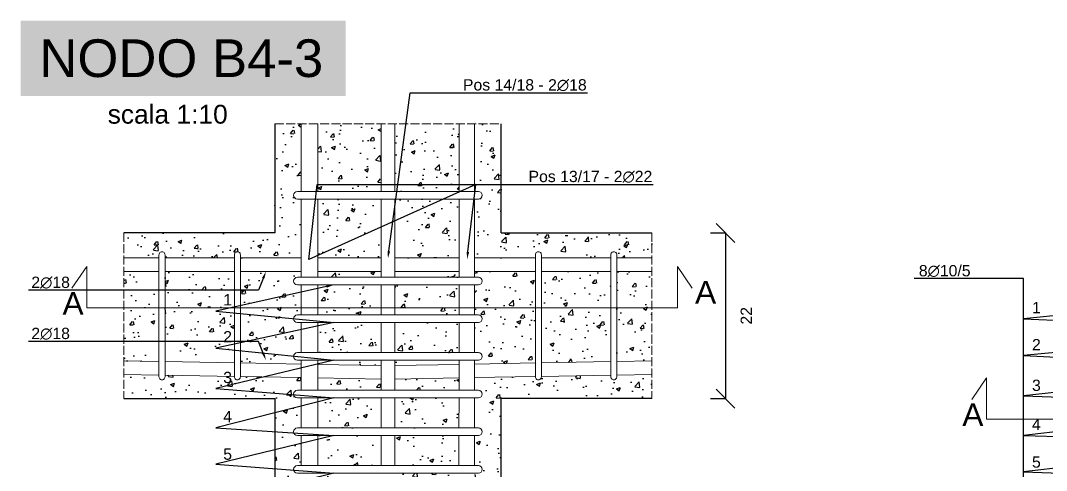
# Model space of a CAD drawing. Header units: millimetres. Extents: x -455371 to 117772, y -78417 to 116564.
# Drawn here: x -238104 to -236743, y 113549 to 114147 of the extents above; entities that cross this region are included whole.
import ezdxf
from ezdxf import colors
from ezdxf.entities.mleader import LeaderData, LeaderLine
from ezdxf.math import Vec2, Vec3

# ---------------------------------------------------------------- set-up
doc = ezdxf.new("R2010")
doc.units = ezdxf.units.MM
doc.linetypes.add('ACAD_ISO02W100', pattern=[15, 12, -3])
doc.layers.get('0').update_dxf_attribs({"color": 255})
for name, color, linetype, lineweight in [('armature', 5, 'Continuous', 18), ('Cls', 7, 'Continuous', 25), ('quote', 5, 'Continuous', 15), ('Scritte', 7, 'Continuous', 15), ('staffe', 10, 'Continuous', 15), ('tratteggio 1 a 50', 230, 'ACAD_ISO02W100', 15)]:
    doc.layers.add(name, color=color, linetype=linetype, lineweight=lineweight)
doc.layers.add('RETINI', color=253, linetype='Continuous')
doc.styles.get("Standard").update_dxf_attribs({"font": 'arial.ttf'})
doc.dimstyles.new('scala 1 a 10', dxfattribs={"dimtxt": 15, "dimasz": 25, "dimexe": 0.183, "dimexo": 0.1, "dimgap": 20, "dimtad": 2, "dimdec": 0, "dimlfac": 0.1, "dimzin": 0, "dimdsep": 46, "dimtxsty": 'Standard', "dimblk": 'OBLIQUE', "dimcen": -25, "dimadec": 0, "dimazin": 0, "dimtfac": 1, "dimtdec": 0, "dimtofl": 0, "dimtmove": 0, "dimatfit": 3, "dimfxl": 20, "dimfxlon": 1, "dimtolj": 1, "dimtzin": 0, "dimarcsym": 0})

# ---------------------------------------------------------------- blocks, each defined once
blk = doc.blocks.new('*U3218')
at = {"layer": 'staffe'}
blk.add_lwpolyline([(-120, 5), (120, 5, -1), (120, -5), (-120, -5, -1)], format="xyb", close=True, dxfattribs=at)
blk = doc.blocks.new('*U3219')
at = {"layer": 'armature', "color": 0, "linetype": 'ByBlock', "lineweight": -2, "transparency": 16777216}
for p in [(0, 350), (0, 300), (0, 250), (0, 200), (0, 150), (0, 100), (0, 50), (0, 0)]:
    blk.add_blockref('*U3218', p, dxfattribs=at)
blk = doc.blocks.new('*U3183')
at = {"layer": 'staffe'}
blk.add_lwpolyline([(-4, 0), (-4, 81, -1.00038), (4, 81), (4, 0), (4, -81, -1.00038), (-4, -81)], format="xyb", close=True, dxfattribs=at)
blk = doc.blocks.new('*U3184')
at = {"layer": 'Cls', "color": 0, "linetype": 'ByBlock', "lineweight": -2, "transparency": 16777216}
for p in [(-100, 0), (0, 0)]:
    blk.add_blockref('*U3183', p, dxfattribs=at)
blk = doc.blocks.new('*U3191')
at = {"layer": 'staffe'}
blk.add_lwpolyline([(-4, 0), (-4, 81, -1.00038), (4, 81), (4, 0), (4, -81, -1.00038), (-4, -81)], format="xyb", close=True, dxfattribs=at)
blk = doc.blocks.new('*U3192')
at = {"layer": 'Cls', "color": 0, "linetype": 'ByBlock', "lineweight": -2, "transparency": 16777216}
for p in [(-100, 0), (0, 0)]:
    blk.add_blockref('*U3191', p, dxfattribs=at)
blk = doc.blocks.new('_Oblique')
at = {"color": 0, "linetype": 'ByBlock', "lineweight": -2}
blk.add_line((-0.5, -0.5), (0.5, 0.5), dxfattribs=at)
blk = doc.blocks.new('*D3394')
at = {"layer": 'Defpoints', "color": 0, "transparency": 16777216}
for p in [(-237266.6, 113864.6), (-237266.6, 113644.6), (-237168.8, 113644.6)]:
    blk.add_point(p, dxfattribs=at)
at = {"layer": 'quote', "color": 0, "lineweight": -2, "transparency": 16777216}
for p, q in [((-237188.8, 113864.6), (-237168.6, 113864.6)), ((-237168.8, 113864.6), (-237168.8, 113644.6)), ((-237188.8, 113644.6), (-237168.6, 113644.6))]:
    blk.add_line(p, q, dxfattribs=at)
at = {"layer": 'quote', "color": 0, "lineweight": -2, "transparency": 16777216, "xscale": 25, "yscale": 25, "zscale": 25}
for p, rotation in [((-237168.8, 113864.6), 90), ((-237168.8, 113644.6), 270)]:
    blk.add_blockref('_Oblique', p, dxfattribs=dict(at, rotation=rotation))
at = {"layer": 'quote', "color": 0, "transparency": 16777216, "insert": (-237141.3, 113754.6), "char_height": 15, "attachment_point": 5, "rotation": 90}
blk.add_mtext('\\A1;22', dxfattribs=at)

msp = doc.modelspace()

# ---------------------------------------------------------------- hatches: boundary and pattern name
at = {"layer": 'RETINI'}
h = msp.add_hatch(dxfattribs=at)
h.set_pattern_fill('AR-CONC', color=256, scale=0.29)
h.set_pattern_definition([(50, (88878.323, 0), (52.833554, -4.622335), [5.5245, -60.7695]), (355, (88878.32, 0), (-10.220592, 55.406485), [4.4196, -48.615769]), (100.451445, (88882.725, -0.385), (42.612962, 50.784148), [4.6951026, -51.646171]), (46.1842, (88878.32, 14.73), (78.612922, -12.192275), [8.28675, -91.15425]), (96.635558, (88884.87, 13.716), (68.847199, 71.753576), [7.042657, -77.469326]), (351.18415, (88878.32, 14.73), (68.847199, 71.753576), [6.62939, -72.923322]), (21, (88885.69, 11.05), (43.9681735, -29.6569075), [5.5245, -60.7695]), (326, (88885.69, 11.05), (17.922588, 53.41451), [4.4196, -48.6156]), (71.451445, (88889.353, 8.58), (61.8907616, 23.757603), [4.6951026, -51.646082]), (37.5, (88878.323, 0), (0.8956949, 24.5209613), [0, -48.02632, 0, -49.3522, 0, -48.79975]), (7.5, (88878.323, 0), (19.3777021, 29.0523667), [0, -28.13812, 0, -46.92142, 0, -18.59915]), (327.5, (88861.896, 0), (39.3212726, -1.6613358), [0, -18.415, 0, -57.4548, 0, -76.2381]), (317.5, (88854.53, 0), (42.9574626, 7.3736824), [0, -23.9395, 0, -38.15588, 0, -54.1401])])
h.paths.add_polyline_path([(-237731.6, 113795.7), (-237736.6, 113795.7, -1), (-237736.6, 113805.7), (-237731.6, 113805.7), (-237731.6, 113813.6), (-237812.2, 113813.6), (-237812.2, 113754.6), (-237812.2, 113692), (-237731.6, 113690.5), (-237731.6, 113695.7), (-237736.6, 113695.7, -1), (-237736.6, 113705.7), (-237731.6, 113705.7), (-237731.6, 113745.7), (-237736.6, 113745.7, -1), (-237736.6, 113755.7), (-237731.6, 113755.7)])
h.paths.add_polyline_path([(-237820.2, 113754.6), (-237820.2, 113813.6), (-237912.2, 113813.6), (-237912.2, 113754.6), (-237912.2, 113693.8), (-237820.2, 113692.1)])
h.paths.add_polyline_path([(-237920.2, 113813.6), (-237966.6, 113813.6), (-237966.6, 113694.8), (-237920.2, 113693.9), (-237920.2, 113754.6)])
h.paths.add_polyline_path([(-237421, 113813.6), (-237501.6, 113813.6), (-237501.6, 113805.7), (-237496.6, 113805.7, -1), (-237496.6, 113795.7), (-237501.6, 113795.7), (-237501.6, 113755.7), (-237496.6, 113755.7, -1), (-237496.6, 113745.7), (-237501.6, 113745.7), (-237501.6, 113705.7), (-237496.6, 113705.7, -1), (-237496.6, 113695.7), (-237501.6, 113695.7), (-237501.6, 113690.5), (-237421, 113692), (-237421, 113754.6)])
h.paths.add_polyline_path([(-237321, 113813.6), (-237413, 113813.6), (-237413, 113754.6), (-237413, 113692.1), (-237321, 113693.8), (-237321, 113754.6)])
h.paths.add_polyline_path([(-237266.6, 113813.6), (-237313, 113813.6), (-237313, 113754.6), (-237313, 113693.9), (-237266.6, 113694.8)])
h.paths.add_polyline_path([(-237522.2, 113909.6), (-237607.6, 113909.6), (-237607.6, 113831.6), (-237522.2, 113831.6)])
h.paths.add_polyline_path([(-237625.6, 113909.6), (-237709.6, 113909.6), (-237709.6, 113831.6), (-237625.6, 113831.6)])
h.paths.add_polyline_path([(-237625.6, 114009.6), (-237709.6, 114009.6), (-237709.6, 113919.6), (-237625.6, 113919.6)])
h.paths.add_polyline_path([(-237522.1, 114009.6), (-237607.6, 114009.6), (-237607.6, 113919.6), (-237522.2, 113919.6)])
h.paths.add_polyline_path([(-237625.6, 113795.7), (-237709.6, 113795.7), (-237709.6, 113755.7), (-237625.6, 113755.7)])
h.paths.add_polyline_path([(-237625.6, 113813.6), (-237709.6, 113813.6), (-237709.6, 113805.7), (-237625.6, 113805.7)])
h.paths.add_polyline_path([(-237522.2, 113813.6), (-237607.6, 113813.6), (-237607.6, 113805.7), (-237522.2, 113805.7)])
h.paths.add_polyline_path([(-237522.3, 113795.7), (-237607.6, 113795.7), (-237607.6, 113755.7), (-237522.3, 113755.7)])
h.paths.add_polyline_path([(-237625.6, 113745.7), (-237709.6, 113745.7), (-237709.6, 113705.7), (-237625.6, 113705.7)])
h.paths.add_polyline_path([(-237522.3, 113745.7), (-237607.6, 113745.7), (-237607.6, 113705.7), (-237522.3, 113705.7)])
h.paths.add_polyline_path([(-237625.6, 113695.7), (-237709.6, 113695.7), (-237709.6, 113690.1), (-237625.6, 113688.5)])
h.paths.add_polyline_path([(-237522.3, 113695.7), (-237607.6, 113695.7), (-237607.6, 113688.5), (-237522.3, 113690.1)])
h.paths.add_polyline_path([(-237625.6, 113670.5), (-237709.6, 113672.1), (-237709.6, 113655.7), (-237625.6, 113655.7)])
h.paths.add_polyline_path([(-237522.3, 113672.1), (-237607.6, 113670.5), (-237607.6, 113655.7), (-237522.3, 113655.7)])
h.paths.add_polyline_path([(-237625.6, 113645.7), (-237709.6, 113645.7), (-237709.6, 113605.7), (-237625.6, 113605.7)])
h.paths.add_polyline_path([(-237522.3, 113645.7), (-237607.6, 113645.7), (-237607.6, 113605.7), (-237522.4, 113605.7)])
h.paths.add_polyline_path([(-237522.4, 113595.7), (-237607.6, 113595.7), (-237607.6, 113555.7), (-237522.4, 113555.7)])
h.paths.add_polyline_path([(-237625.6, 113595.7), (-237709.6, 113595.7), (-237709.6, 113555.7), (-237625.6, 113555.7)])
h.paths.add_polyline_path([(-237625.6, 113545.7), (-237709.6, 113545.7), (-237709.6, 113505.7), (-237625.6, 113505.7)])
h.paths.add_polyline_path([(-237522.4, 113545.7), (-237607.6, 113545.7), (-237607.6, 113505.7), (-237522.4, 113505.7)])
h.paths.add_polyline_path([(-237522.4, 113495.7), (-237607.6, 113495.7), (-237607.6, 113455.7), (-237522.5, 113455.7)])
h.paths.add_polyline_path([(-237625.6, 113495.7), (-237709.6, 113495.7), (-237709.6, 113455.7), (-237625.6, 113455.7)])
h.paths.add_polyline_path([(-237625.6, 113445.7), (-237709.6, 113445.7), (-237709.6, 113319.6), (-237625.6, 113319.6)])
h.paths.add_polyline_path([(-237522.5, 113445.7), (-237607.6, 113445.7), (-237607.6, 113319.6), (-237522.5, 113319.6)])
h.paths.add_polyline_path([(-237522.6, 113309.6), (-237607.6, 113309.6), (-237607.6, 113219.6), (-237522.6, 113219.6)])
h.paths.add_polyline_path([(-237625.6, 113309.6), (-237709.6, 113309.6), (-237709.6, 113219.6), (-237625.6, 113219.6)])
edge = h.paths.add_edge_path()
edge.add_line((-237766.6, 113219.6), (-237731.6, 113219.6))
edge.add_line((-237731.6, 113219.6), (-237731.6, 113309.6))
edge.add_line((-237731.6, 113309.6), (-237736.6, 113309.6))
edge.add_arc((-237736.6, 113314.6), 5, 90, 270, ccw=False)
edge.add_line((-237736.6, 113319.6), (-237731.6, 113319.6))
edge.add_line((-237731.6, 113319.6), (-237731.6, 113445.7))
edge.add_line((-237731.6, 113445.7), (-237736.6, 113445.7))
edge.add_arc((-237736.6, 113450.7), 5, 90, 270, ccw=False)
edge.add_line((-237736.6, 113455.7), (-237731.6, 113455.7))
edge.add_line((-237731.6, 113455.7), (-237731.6, 113495.7))
edge.add_line((-237731.6, 113495.7), (-237736.6, 113495.7))
edge.add_arc((-237736.6, 113500.7), 5, 90, 270, ccw=False)
edge.add_line((-237736.6, 113505.7), (-237731.6, 113505.7))
edge.add_line((-237731.6, 113505.7), (-237731.6, 113545.7))
edge.add_line((-237731.6, 113545.7), (-237736.6, 113545.7))
edge.add_arc((-237736.6, 113550.7), 5, 90, 270, ccw=False)
edge.add_line((-237736.6, 113555.7), (-237731.6, 113555.7))
edge.add_line((-237731.6, 113555.7), (-237731.6, 113595.7))
edge.add_line((-237731.6, 113595.7), (-237736.6, 113595.7))
edge.add_arc((-237736.6, 113600.7), 5, 90, 270, ccw=False)
edge.add_line((-237736.6, 113605.7), (-237731.6, 113605.7))
edge.add_line((-237731.6, 113605.7), (-237731.6, 113645.7))
edge.add_line((-237731.6, 113645.7), (-237736.6, 113645.7))
edge.add_arc((-237736.6, 113650.7), 5, 90, 270, ccw=False)
edge.add_line((-237736.6, 113655.7), (-237731.6, 113655.7))
edge.add_line((-237731.6, 113655.7), (-237731.6, 113672.5))
edge.add_line((-237731.6, 113672.5), (-237812.2, 113674))
edge.add_line((-237812.2, 113674), (-237812.2, 113673.6))
edge.add_arc((-237816.2, 113673.6), 4, -179.9782, 0.0218, ccw=False)
edge.add_line((-237820.2, 113673.6), (-237820.2, 113674.1))
edge.add_line((-237820.2, 113674.1), (-237912.2, 113675.8))
edge.add_line((-237912.2, 113675.8), (-237912.2, 113673.6))
edge.add_arc((-237916.2, 113673.6), 4, -179.9782, 0.0218, ccw=False)
edge.add_line((-237920.2, 113673.6), (-237920.2, 113675.9))
edge.add_line((-237920.2, 113675.9), (-237966.6, 113676.8))
edge.add_line((-237966.6, 113676.8), (-237966.6, 113644.6))
edge.add_line((-237966.6, 113644.6), (-237766.6, 113644.6))
edge.add_line((-237766.6, 113644.6), (-237766.6, 113219.6))
edge = h.paths.add_edge_path()
edge.add_line((-237501.6, 113219.6), (-237466.6, 113219.6))
edge.add_line((-237466.6, 113219.6), (-237466.6, 113644.6))
edge.add_line((-237466.6, 113644.6), (-237266.6, 113644.6))
edge.add_line((-237266.6, 113644.6), (-237266.6, 113676.8))
edge.add_line((-237266.6, 113676.8), (-237313, 113675.9))
edge.add_line((-237313, 113675.9), (-237313, 113673.6))
edge.add_arc((-237317, 113673.6), 4, -179.9782, 0.0218, ccw=False)
edge.add_line((-237321, 113673.6), (-237321, 113675.8))
edge.add_line((-237321, 113675.8), (-237413, 113674.1))
edge.add_line((-237413, 113674.1), (-237413, 113673.6))
edge.add_arc((-237417, 113673.6), 4, -179.9782, 0.0218, ccw=False)
edge.add_line((-237421, 113673.6), (-237421, 113674))
edge.add_line((-237421, 113674), (-237501.6, 113672.5))
edge.add_line((-237501.6, 113672.5), (-237501.6, 113655.7))
edge.add_line((-237501.6, 113655.7), (-237496.6, 113655.7))
edge.add_arc((-237496.6, 113650.7), 5, -90, 90, ccw=False)
edge.add_line((-237496.6, 113645.7), (-237501.6, 113645.7))
edge.add_line((-237501.6, 113645.7), (-237501.6, 113605.7))
edge.add_line((-237501.6, 113605.7), (-237496.6, 113605.7))
edge.add_arc((-237496.6, 113600.7), 5, -90, 90, ccw=False)
edge.add_line((-237496.6, 113595.7), (-237501.6, 113595.7))
edge.add_line((-237501.6, 113595.7), (-237501.6, 113555.7))
edge.add_line((-237501.6, 113555.7), (-237496.6, 113555.7))
edge.add_arc((-237496.6, 113550.7), 5, -90, 90, ccw=False)
edge.add_line((-237496.6, 113545.7), (-237501.6, 113545.7))
edge.add_line((-237501.6, 113545.7), (-237501.6, 113505.7))
edge.add_line((-237501.6, 113505.7), (-237496.6, 113505.7))
edge.add_arc((-237496.6, 113500.7), 5, -90, 90, ccw=False)
edge.add_line((-237496.6, 113495.7), (-237501.6, 113495.7))
edge.add_line((-237501.6, 113495.7), (-237501.6, 113455.7))
edge.add_line((-237501.6, 113455.7), (-237496.6, 113455.7))
edge.add_arc((-237496.6, 113450.7), 5, -90, 90, ccw=False)
edge.add_line((-237496.6, 113445.7), (-237501.6, 113445.7))
edge.add_line((-237501.6, 113445.7), (-237501.6, 113319.6))
edge.add_line((-237501.6, 113319.6), (-237496.6, 113319.6))
edge.add_arc((-237496.6, 113314.6), 5, -90, 90, ccw=False)
edge.add_line((-237496.6, 113309.6), (-237501.6, 113309.6))
edge.add_line((-237501.6, 113309.6), (-237501.6, 113219.6))
edge = h.paths.add_edge_path()
edge.add_line((-237466.6, 114009.6), (-237501.6, 114009.6))
edge.add_line((-237501.6, 114009.6), (-237501.6, 113919.6))
edge.add_line((-237501.6, 113919.6), (-237496.6, 113919.6))
edge.add_arc((-237496.6, 113914.6), 5, -90, 90, ccw=False)
edge.add_line((-237496.6, 113909.6), (-237501.6, 113909.6))
edge.add_line((-237501.6, 113909.6), (-237501.6, 113831.6))
edge.add_line((-237501.6, 113831.6), (-237421, 113831.6))
edge.add_line((-237421, 113831.6), (-237421, 113835.6))
edge.add_arc((-237417, 113835.6), 4, 0.0218, 180.0218, ccw=False)
edge.add_line((-237413, 113835.6), (-237413, 113831.6))
edge.add_line((-237413, 113831.6), (-237321, 113831.6))
edge.add_line((-237321, 113831.6), (-237321, 113835.6))
edge.add_arc((-237317, 113835.6), 4, 0.0218, 180.0218, ccw=False)
edge.add_line((-237313, 113835.6), (-237313, 113831.6))
edge.add_line((-237313, 113831.6), (-237266.6, 113831.6))
edge.add_line((-237266.6, 113831.6), (-237266.6, 113864.6))
edge.add_line((-237266.6, 113864.6), (-237466.6, 113864.6))
edge.add_line((-237466.6, 113864.6), (-237466.6, 114009.6))
edge = h.paths.add_edge_path()
edge.add_line((-237731.6, 114009.6), (-237766.6, 114009.6))
edge.add_line((-237766.6, 114009.6), (-237766.6, 113864.6))
edge.add_line((-237766.6, 113864.6), (-237966.6, 113864.6))
edge.add_line((-237966.6, 113864.6), (-237966.6, 113831.6))
edge.add_line((-237966.6, 113831.6), (-237920.2, 113831.6))
edge.add_line((-237920.2, 113831.6), (-237920.2, 113835.6))
edge.add_arc((-237916.2, 113835.6), 4, 0.0218, 180.0218, ccw=False)
edge.add_line((-237912.2, 113835.6), (-237912.2, 113831.6))
edge.add_line((-237912.2, 113831.6), (-237820.2, 113831.6))
edge.add_line((-237820.2, 113831.6), (-237820.2, 113835.6))
edge.add_arc((-237816.2, 113835.6), 4, 0.0218, 180.0218, ccw=False)
edge.add_line((-237812.2, 113835.6), (-237812.2, 113831.6))
edge.add_line((-237812.2, 113831.6), (-237731.6, 113831.6))
edge.add_line((-237731.6, 113831.6), (-237731.6, 113909.6))
edge.add_line((-237731.6, 113909.6), (-237736.6, 113909.6))
edge.add_arc((-237736.6, 113914.6), 5, 90, 270, ccw=False)
edge.add_line((-237736.6, 113919.6), (-237731.6, 113919.6))
edge.add_line((-237731.6, 113919.6), (-237731.6, 114009.6))

# ---------------------------------------------------------------- linework, layer by layer
at = {"layer": 'armature'}
for p, q in [((-237920.2, 113831.6), (-237966.6, 113831.6)), ((-237820.2, 113831.6), (-237912.2, 113831.6)), ((-237731.6, 113831.6), (-237812.2, 113831.6)), ((-237625.6, 113831.6), (-237709.6, 113831.6)), ((-237522.2, 113831.6), (-237607.6, 113831.6)), ((-237421, 113831.6), (-237501.6, 113831.6)), ((-237321, 113831.6), (-237413, 113831.6)), ((-237266.6, 113831.6), (-237313, 113831.6)), ((-237966.6, 113813.6), (-237920.2, 113813.6)), ((-237912.2, 113813.6), (-237820.2, 113813.6)), ((-237812.2, 113813.6), (-237731.6, 113813.6)), ((-237709.6, 113813.6), (-237625.6, 113813.6)), ((-237607.6, 113813.6), (-237522.2, 113813.6)), ((-237501.6, 113813.6), (-237421, 113813.6)), ((-237413, 113813.6), (-237321, 113813.6)), ((-237313, 113813.6), (-237266.6, 113813.6)), ((-237966.6, 113694.8), (-237920.2, 113693.9)), ((-237912.2, 113693.8), (-237820.2, 113692.1)), ((-237812.2, 113692), (-237731.6, 113690.5)), ((-237709.6, 113690.1), (-237625.6, 113688.5)), ((-237522.3, 113690.1), (-237607.6, 113688.5)), ((-237421, 113692), (-237501.6, 113690.5)), ((-237321, 113693.8), (-237413, 113692.1)), ((-237266.6, 113694.8), (-237313, 113693.9)), ((-237920.2, 113675.9), (-237966.6, 113676.8)), ((-237820.2, 113674.1), (-237912.2, 113675.8)), ((-237731.6, 113672.5), (-237812.2, 113674)), ((-237625.6, 113670.5), (-237709.6, 113672.1)), ((-237607.6, 113670.5), (-237522.3, 113672.1)), ((-237501.6, 113672.5), (-237421, 113674)), ((-237413, 113674.1), (-237321, 113675.8)), ((-237313, 113675.9), (-237266.6, 113676.8))]:
    msp.add_line(p, q, dxfattribs=at)
for points in [[(-237731.6, 113919.6), (-237731.6, 114009.6)], [(-237709.6, 114009.6), (-237709.6, 113919.6)], [(-237625.6, 113919.6), (-237625.6, 114009.6)], [(-237607.6, 114009.6), (-237607.6, 113919.6)], [(-237522.1, 114009.6), (-237522.2, 113919.6)], [(-237501.6, 113919.6), (-237501.6, 114009.6)], [(-237731.6, 113805.7), (-237731.6, 113909.6)], [(-237709.6, 113909.6), (-237709.6, 113805.7)], [(-237625.6, 113805.7), (-237625.6, 113909.6)], [(-237607.6, 113909.6), (-237607.6, 113805.7)], [(-237522.2, 113909.6), (-237522.2, 113805.7)], [(-237501.6, 113805.7), (-237501.6, 113909.6)], [(-237731.6, 113755.7), (-237731.6, 113795.7)], [(-237709.6, 113795.7), (-237709.6, 113755.7)], [(-237625.6, 113755.7), (-237625.6, 113795.7)], [(-237607.6, 113795.7), (-237607.6, 113755.7)], [(-237522.3, 113795.7), (-237522.3, 113755.7)], [(-237501.6, 113755.7), (-237501.6, 113795.7)], [(-237731.6, 113705.7), (-237731.6, 113745.7)], [(-237709.6, 113745.7), (-237709.6, 113705.7)], [(-237625.6, 113705.7), (-237625.6, 113745.7)], [(-237607.6, 113745.7), (-237607.6, 113705.7)], [(-237522.3, 113745.7), (-237522.3, 113705.7)], [(-237501.6, 113705.7), (-237501.6, 113745.7)], [(-237731.6, 113655.7), (-237731.6, 113695.7)], [(-237709.6, 113695.7), (-237709.6, 113655.7)], [(-237625.6, 113655.7), (-237625.6, 113695.7)], [(-237607.6, 113695.7), (-237607.6, 113655.7)], [(-237522.3, 113695.7), (-237522.3, 113655.7)], [(-237501.6, 113655.7), (-237501.6, 113695.7)], [(-237731.6, 113605.7), (-237731.6, 113645.7)], [(-237709.6, 113645.7), (-237709.6, 113605.7)], [(-237625.6, 113605.7), (-237625.6, 113645.7)], [(-237607.6, 113645.7), (-237607.6, 113605.7)], [(-237522.3, 113645.7), (-237522.4, 113605.7)], [(-237501.6, 113605.7), (-237501.6, 113645.7)], [(-237731.6, 113555.7), (-237731.6, 113595.7)], [(-237709.6, 113595.7), (-237709.6, 113555.7)], [(-237625.6, 113555.7), (-237625.6, 113595.7)], [(-237607.6, 113595.7), (-237607.6, 113555.7)], [(-237522.4, 113595.7), (-237522.4, 113555.7)], [(-237501.6, 113555.7), (-237501.6, 113595.7)]]:
    msp.add_lwpolyline(points, dxfattribs=at)
at = {"layer": 'Cls'}
for points in [[(-237766.6, 114009.6), (-237766.6, 113864.6), (-237966.6, 113864.6)], [(-237466.6, 113864.6), (-237466.6, 114009.6)], [(-237466.6, 113864.6), (-237266.6, 113864.6)], [(-237966.6, 113644.6), (-237766.6, 113644.6), (-237766.6, 113219.6)], [(-237466.6, 113219.6), (-237466.6, 113644.6)], [(-237266.6, 113644.6), (-237466.6, 113644.6)]]:
    msp.add_lwpolyline(points, dxfattribs=at)
at = {"layer": 'quote'}
for p, q in [((-238016, 113820.1), (-238035.6, 113791.2)), ((-238016, 113765.3), (-238016, 113820.1)), ((-237213, 113791.2), (-237232.6, 113820.1)), ((-237232.6, 113820.1), (-237232.6, 113765.3)), ((-237232.6, 113765.3), (-238016, 113765.3)), ((-237232.6, 113765.3), (-237232.6, 113765.3)), ((-237232.6, 113765.3), (-237232.6, 113765.3)), ((-237232.6, 113765.3), (-237232.6, 113765.3)), ((-236822.7, 113672.3), (-236842.3, 113643.5)), ((-236822.7, 113617.5), (-236822.7, 113672.3)), ((-235831.4, 113617.5), (-236822.7, 113617.5))]:
    msp.add_line(p, q, dxfattribs=at)
at = {"layer": 'staffe'}
msp.add_lwpolyline([(-237736.6, 113919.6), (-237496.6, 113919.6, -1), (-237496.6, 113909.6), (-237736.6, 113909.6, -1)], format="xyb", close=True, dxfattribs=at)
at = {"layer": 'tratteggio 1 a 50'}
for points in [[(-237766.6, 114009.6), (-237466.6, 114009.6)], [(-237966.6, 113864.6), (-237966.6, 113644.6)], [(-237266.6, 113864.6), (-237266.6, 113644.6)]]:
    msp.add_lwpolyline(points, dxfattribs=at)

# ---------------------------------------------------------------- block references
at = {"layer": 'armature'}
msp.add_blockref('*U3219', (-237616.6, 113450.7), dxfattribs=at)
at = {"layer": 'Cls'}
msp.add_blockref('*U3184', (-237816.2, 113754.6), dxfattribs=at)
at = {"layer": 'Cls', "xscale": -1}
msp.add_blockref('*U3192', (-237417, 113754.6), dxfattribs=at)

# ---------------------------------------------------------------- texts
at = {"layer": 'Scritte', "insert": (-238078.8, 114121.6), "char_height": 50, "attachment_point": 1, "bg_fill": 1, "box_fill_scale": 1.5, "bg_fill_color": 253, "bg_fill_transparency": 0}
msp.add_mtext_dynamic_manual_height_columns('NODO B4-3', width=381.215, gutter_width=12.5, heights=[0], dxfattribs=at)
at = {"layer": 'Scritte', "attachment_point": 1}
for s, width, heights, insert, char_height in [('scala 1:10', 172.003, [34.7], (-237988.2, 114034.7), 25), ('\\pxt16;A', 52.404, [0], (-237209.2, 113800.9), 30), ('\\pxt16;A', 52.404, [0], (-238048.1, 113786.1), 30), ('1', 62.827, [0], (-237835, 113783.4), 15), ('1', 62.827, [0], (-236762.4, 113772.9), 15), ('2', 62.827, [0], (-237835, 113734.3), 15), ('2', 62.827, [0], (-236762.4, 113723.8), 15), ('3', 62.827, [0], (-237835, 113680.3), 15), ('3', 62.827, [0], (-236762.4, 113669.8), 15), ('4', 62.827, [0], (-237835, 113628.4), 15), ('\\pxt16;A', 52.404, [0], (-236854.8, 113638.4), 30), ('4', 62.827, [0], (-236762.4, 113617.9), 15), ('5', 62.827, [0], (-237835, 113578.5), 15), ('5', 62.827, [0], (-236762.4, 113568), 15)]:
    msp.add_mtext_dynamic_manual_height_columns(s, width=width, gutter_width=12.5, heights=heights, dxfattribs=dict(at, insert=insert, char_height=char_height))

# ---------------------------------------------------------------- dimensions: what is measured, and where the dimension line sits
at = {"layer": 'quote'}
dim = msp.add_linear_dim(base=(-237168.8, 113644.6), p1=(-237266.6, 113864.6), p2=(-237266.6, 113644.6), angle=90, dimstyle='scala 1 a 10', dxfattribs=at)
dim.commit()
dim.dimension.update_dxf_attribs({"geometry": '*D3394', "text_midpoint": (-237141.3, 113754.6)})

# ---------------------------------------------------------------- leaders
ml = msp.add_multileader_mtext('Standard', dxfattribs=at)
ml.set_content('Pos 14/18 - 2∅18', color=256)
ml.set_leader_properties()
ml.build(insert=Vec2(0, 0))
ml.multileader.update_dxf_attribs({"text_left_attachment_type": 6, "text_right_attachment_type": 6, "dogleg_length": 20, "arrow_head_size": 10})
ctx = ml.context
ctx.base_point, ctx.char_height, ctx.arrow_head_size, ctx.landing_gap_size, ctx.plane_origin = Vec3(-237567.1, 114050.7), 15, 10, 50, Vec3(-237612.6, 113920)
ctx.left_attachment, ctx.right_attachment = 6, 6
notes = []
notes.append((ctx, [(0, (1, 1, 0), (-237587.1, 114050.7), (1, 0), 20, [(1, [(-237616.6, 113830.6), (-237587.1, 114050.7)], 0, [])])]))
ctx.mtext.insert, ctx.mtext.flow_direction = Vec3(-237517.1, 114068.7), 5
ml = msp.add_multileader_mtext('Standard', dxfattribs=at)
ml.set_content('Pos 13/17 - 2∅22', color=256)
ml.set_leader_properties()
ml.build(insert=Vec2(0, 0))
ml.multileader.update_dxf_attribs({"text_left_attachment_type": 6, "text_right_attachment_type": 6, "dogleg_length": 20, "arrow_head_size": 10})
ctx = ml.context
ctx.base_point, ctx.char_height, ctx.arrow_head_size, ctx.landing_gap_size, ctx.plane_origin = Vec3(-237480.1, 113929.1), 15, 10, 50, Vec3(-237507.6, 113918.8)
ctx.left_attachment, ctx.right_attachment = 6, 6
notes.append((ctx, [(0, (1, 1, 0), (-237500.1, 113929.1), (1, 0), 20, [(0, [(-237511.6, 113829.4), (-237500.1, 113929.1), (-237721.6, 113829.4), (-237710.4, 113929.1)], 0, [])])]))
ctx.mtext.insert, ctx.mtext.flow_direction = Vec3(-237430.1, 113947.1), 5
ml = msp.add_multileader_mtext('Standard', dxfattribs=at)
ml.set_content('8∅10/5', color=256)
ml.set_leader_properties()
ml.build(insert=Vec2(0, 0))
ml.multileader.update_dxf_attribs({"text_left_attachment_type": 6, "text_right_attachment_type": 6, "dogleg_length": 20, "arrow_head_size": 10})
ctx = ml.context
ctx.base_point, ctx.char_height, ctx.arrow_head_size, ctx.landing_gap_size, ctx.plane_origin = Vec3(-236960.9, 113804), 15, 10, 50, Vec3(-236542.9, 113880.1)
ctx.left_attachment, ctx.right_attachment, ctx.text_align_type = 6, 6, 2
notes.append((ctx, [(0, (1, 1, 0), (-236773.8, 113804), (-1, 0), 20, [(7, [(-236434.4, 113785.7), (-236773.8, 113750.6), (-236434.4, 113735.7), (-236773.8, 113701.7), (-236434.4, 113685.7), (-236773.8, 113648.2), (-236434.4, 113635.7), (-236773.8, 113595.7), (-236434.4, 113585.7), (-236773.8, 113547.5), (-236434.4, 113535.7), (-236773.8, 113497.3), (-236434.4, 113485.7), (-236773.8, 113454.1), (-236434.4, 113435.7), (-236773.8, 113404)], 0, [])])]))
ctx.mtext.insert, ctx.mtext.alignment, ctx.mtext.flow_direction = Vec3(-236843.8, 113822), 3, 5
ml = msp.add_multileader_mtext('Standard', dxfattribs=at)
ml.set_content('2∅18', color=256)
ml.set_leader_properties()
ml.build(insert=Vec2(0, 0))
ml.multileader.update_dxf_attribs({"text_left_attachment_type": 6, "text_right_attachment_type": 6, "dogleg_length": 20, "arrow_head_size": 10})
ctx = ml.context
ctx.base_point, ctx.char_height, ctx.arrow_head_size, ctx.landing_gap_size, ctx.plane_origin = Vec3(-238138, 113788.6), 15, 10, 50, Vec3(-238092.6, 113742.2)
ctx.left_attachment, ctx.right_attachment, ctx.text_align_type = 6, 6, 2
notes.append((ctx, [(0, (1, 1, 0), (-237968.3, 113788.6), (-1, 0), 20, [(0, [(-237778.2, 113813.6), (-237788.4, 113788.6)], 0, [])])]))
ctx.mtext.insert, ctx.mtext.alignment, ctx.mtext.flow_direction = Vec3(-238038.3, 113806.6), 3, 5
ml = msp.add_multileader_mtext('Standard', dxfattribs=at)
ml.set_content('8∅10/5', color=256)
ml.set_leader_properties()
ml.build(insert=Vec2(0, 0))
ml.multileader.update_dxf_attribs({"text_left_attachment_type": 6, "text_right_attachment_type": 6, "dogleg_length": 20, "arrow_head_size": 10})
ctx = ml.context
ctx.base_point, ctx.char_height, ctx.arrow_head_size, ctx.landing_gap_size, ctx.plane_origin = Vec3(-238032.1, 113415.1), 15, 10, 50, Vec3(-237796.9, 113890.1)
ctx.left_attachment, ctx.right_attachment, ctx.text_align_type = 6, 6, 2
notes.append((ctx, [(0, (1, 1, 0), (-237845, 113415.1), (-1, 0), 20, [(7, [(-237688.3, 113795.7), (-237845, 113760.6), (-237688.3, 113745.7), (-237845, 113711.7), (-237688.3, 113695.7), (-237845, 113658.2), (-237688.3, 113645.7), (-237845, 113605.7), (-237688.3, 113595.7), (-237845, 113557.6), (-237688.3, 113545.7), (-237845, 113507.3), (-237688.3, 113495.7), (-237845, 113464.1), (-237688.3, 113445.7), (-237845, 113415.1)], 0, [])])]))
ctx.mtext.insert, ctx.mtext.alignment, ctx.mtext.flow_direction = Vec3(-237915, 113433.1), 3, 5
ml = msp.add_multileader_mtext('Standard', dxfattribs=at)
ml.set_content('2∅18', color=256)
ml.set_leader_properties()
ml.build(insert=Vec2(0, 0))
ml.multileader.update_dxf_attribs({"text_left_attachment_type": 6, "text_right_attachment_type": 6, "dogleg_length": 20, "arrow_head_size": 10})
ctx = ml.context
ctx.base_point, ctx.char_height, ctx.arrow_head_size, ctx.landing_gap_size, ctx.plane_origin = Vec3(-238138, 113720.7), 15, 10, 50, Vec3(-238092.6, 113767.1)
ctx.left_attachment, ctx.right_attachment, ctx.text_align_type = 6, 6, 2
notes.append((ctx, [(0, (1, 1, 0), (-237968.3, 113720.7), (-1, 0), 20, [(0, [(-237778.2, 113695.6), (-237788.4, 113720.7)], 0, [])])]))
ctx.mtext.insert, ctx.mtext.alignment, ctx.mtext.flow_direction = Vec3(-238038.3, 113738.7), 3, 5
for ctx, leaders in notes:
    for number, flags, end, landing, length, lines in leaders:
        leader = LeaderData()
        leader.index, (leader.has_last_leader_line, leader.has_dogleg_vector, leader.attachment_direction) = number, flags
        leader.last_leader_point, leader.dogleg_vector, leader.dogleg_length = Vec3(end), Vec3(landing), length
        for number, points, colour, breaks in lines:
            line = LeaderLine()
            line.index, line.vertices, line.color, line.breaks = number, Vec3.list(points), colors.encode_raw_color(colour), breaks
            leader.lines.append(line)
        ctx.leaders.append(leader)

doc.saveas('drawing.dxf')
